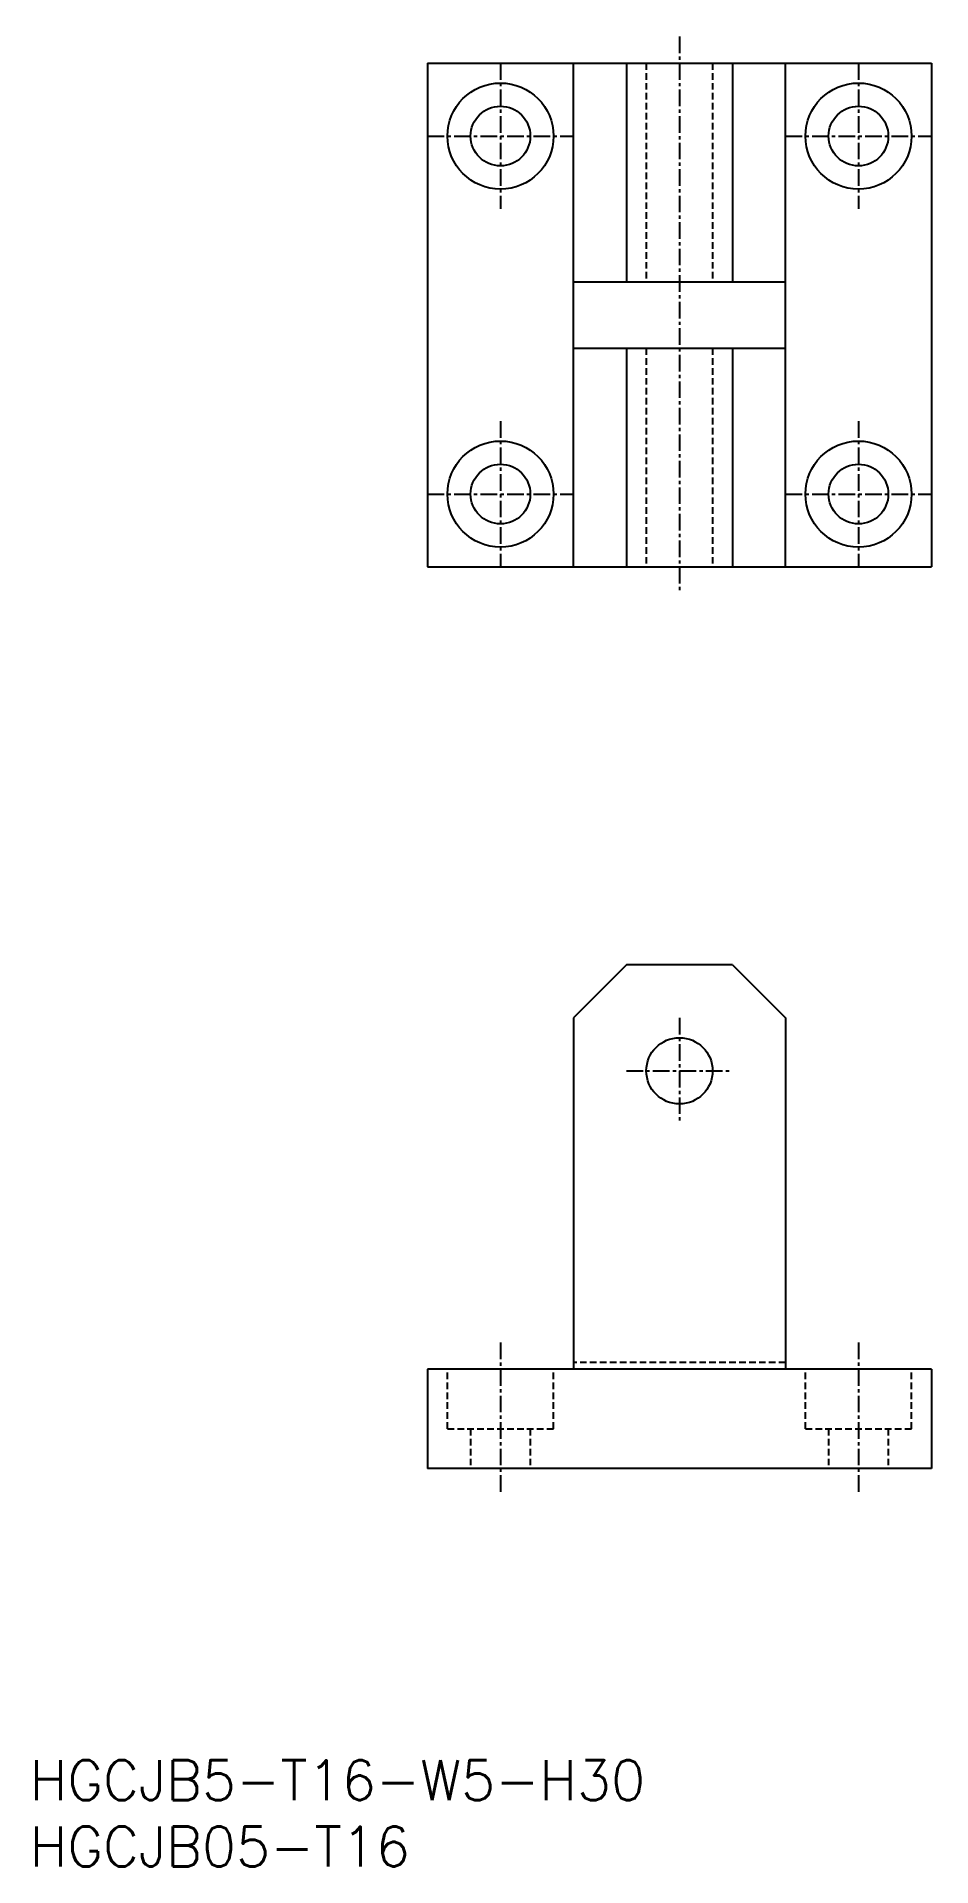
# Model space of a CAD drawing. Extents: x 1 to 68, y 0 to 138.
import ezdxf

# ---------------------------------------------------------------- set-up
doc = ezdxf.new("R2010")
doc.units = 0
doc.linetypes.add('CENTER', pattern=[2, 1.25, -0.25, 0.25, -0.25])
doc.linetypes.add('DASHED', pattern=[0.75, 0.5, -0.25])
doc.layers.get('0').update_dxf_attribs({"linetype": 'CONTINUOUS'})
doc.layers.add('CENTER', color=1, linetype='CENTER')
doc.styles.get("Standard").update_dxf_attribs({"font": 'txt.shx'})

# ---------------------------------------------------------------- blocks, each defined once
blk = doc.blocks.new('*U14')
at = {"color": 7, "linetype": 'CONTINUOUS'}
blk.add_text('HGCJB05-T16', height=3, dxfattribs=at).set_placement((0, 0))
blk = doc.blocks.new('*U15')
at = {"color": 7, "linetype": 'CONTINUOUS'}
blk.add_text('HGCJB5-T16-W5-H30', height=3, dxfattribs=at).set_placement((0, 5))

msp = doc.modelspace()

# ---------------------------------------------------------------- linework, layer by layer
at = {"color": 7, "linetype": 'CONTINUOUS'}
for p, q in [((30, 136), (30, 98)), ((30, 136), (68, 136)), ((41, 98), (41, 136)), ((45, 136), (45, 119.5)), ((53, 136), (53, 119.5)), ((57, 98), (57, 136)), ((68, 136), (68, 98)), ((41, 119.5), (57, 119.5)), ((41, 114.5), (57, 114.5)), ((45, 114.5), (45, 98)), ((53, 114.5), (53, 98)), ((30, 98), (68, 98)), ((45, 68), (41, 64)), ((53, 68), (45, 68)), ((53, 68), (57, 64)), ((41, 64), (41, 37.5)), ((57, 64), (57, 37.5)), ((30, 37.5), (30, 30)), ((68, 37.5), (30, 37.5)), ((68, 37.5), (68, 30)), ((68, 30), (30, 30))]:
    msp.add_line(p, q, dxfattribs=at)
at = {"color": 3, "linetype": 'DASHED'}
for p, q in [((46.5, 136), (46.5, 119.5)), ((51.5, 136), (51.5, 119.5)), ((46.5, 114.5), (46.5, 98)), ((51.5, 114.5), (51.5, 98)), ((31.5, 33), (31.5, 37.5)), ((39.5, 33), (39.5, 37.5)), ((57, 38), (41, 38)), ((58.5, 33), (58.5, 37.5)), ((66.5, 33), (66.5, 37.5)), ((31.5, 33), (39.5, 33)), ((33.25, 33), (33.25, 30)), ((37.75, 33), (37.75, 30)), ((58.5, 33), (66.5, 33)), ((60.25, 33), (60.25, 30)), ((64.75, 33), (64.75, 30))]:
    msp.add_line(p, q, dxfattribs=at)
at = {"color": 7, "linetype": 'CONTINUOUS'}
for centre, radius in [((35.5, 130.5), 4), ((62.5, 130.5), 4), ((35.5, 130.5), 2.25), ((62.5, 130.5), 2.25), ((35.5, 103.5), 4), ((62.5, 103.5), 4), ((35.5, 103.5), 2.25), ((62.5, 103.5), 2.25), ((49, 60), 2.5)]:
    msp.add_circle(centre, radius, dxfattribs=at)
at = {"layer": 'CENTER', "color": 1, "linetype": 'CENTER'}
for p, q in [((49, 138), (49, 96)), ((35.5, 136), (35.5, 125)), ((62.5, 136), (62.5, 125)), ((30, 130.5), (41, 130.5)), ((57, 130.5), (68, 130.5)), ((35.5, 109), (35.5, 98)), ((62.5, 109), (62.5, 98)), ((30, 103.5), (41, 103.5)), ((57, 103.5), (68, 103.5)), ((49, 64), (49, 56)), ((45, 60), (53, 60)), ((35.5, 39.5), (35.5, 28)), ((62.5, 39.5), (62.5, 28))]:
    msp.add_line(p, q, dxfattribs=at)

# ---------------------------------------------------------------- block references
at = {"color": 7, "linetype": 'CONTINUOUS'}
for name in ['*U15', '*U14']:
    msp.add_blockref(name, (0, 0), dxfattribs=at)

doc.saveas('drawing.dxf')
